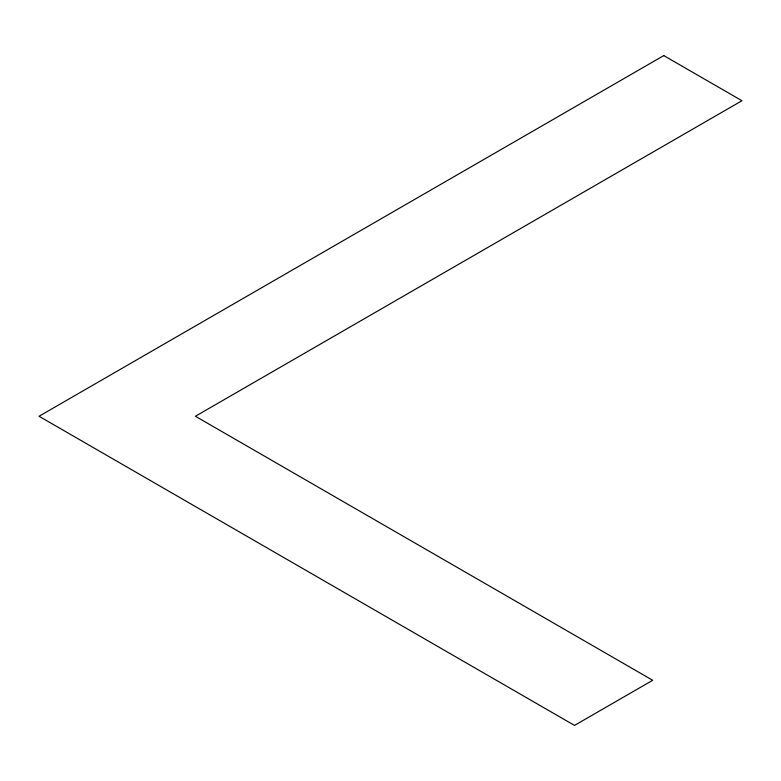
<?xml version="1.0" encoding="UTF-8"?>
<svg xmlns="http://www.w3.org/2000/svg" width="781" height="781" viewBox="0 0 781 781"><rect width="100%" height="100%" fill="white"/><g stroke="black" fill="none" stroke-linecap="round" stroke-linejoin="round"><path stroke-width="1.17" d="M663.772 55.588L39.05 416.263L574.523 725.412L652.701 680.28L195.406 416.263L741.95 100.72L663.772 55.588"/></g></svg>
